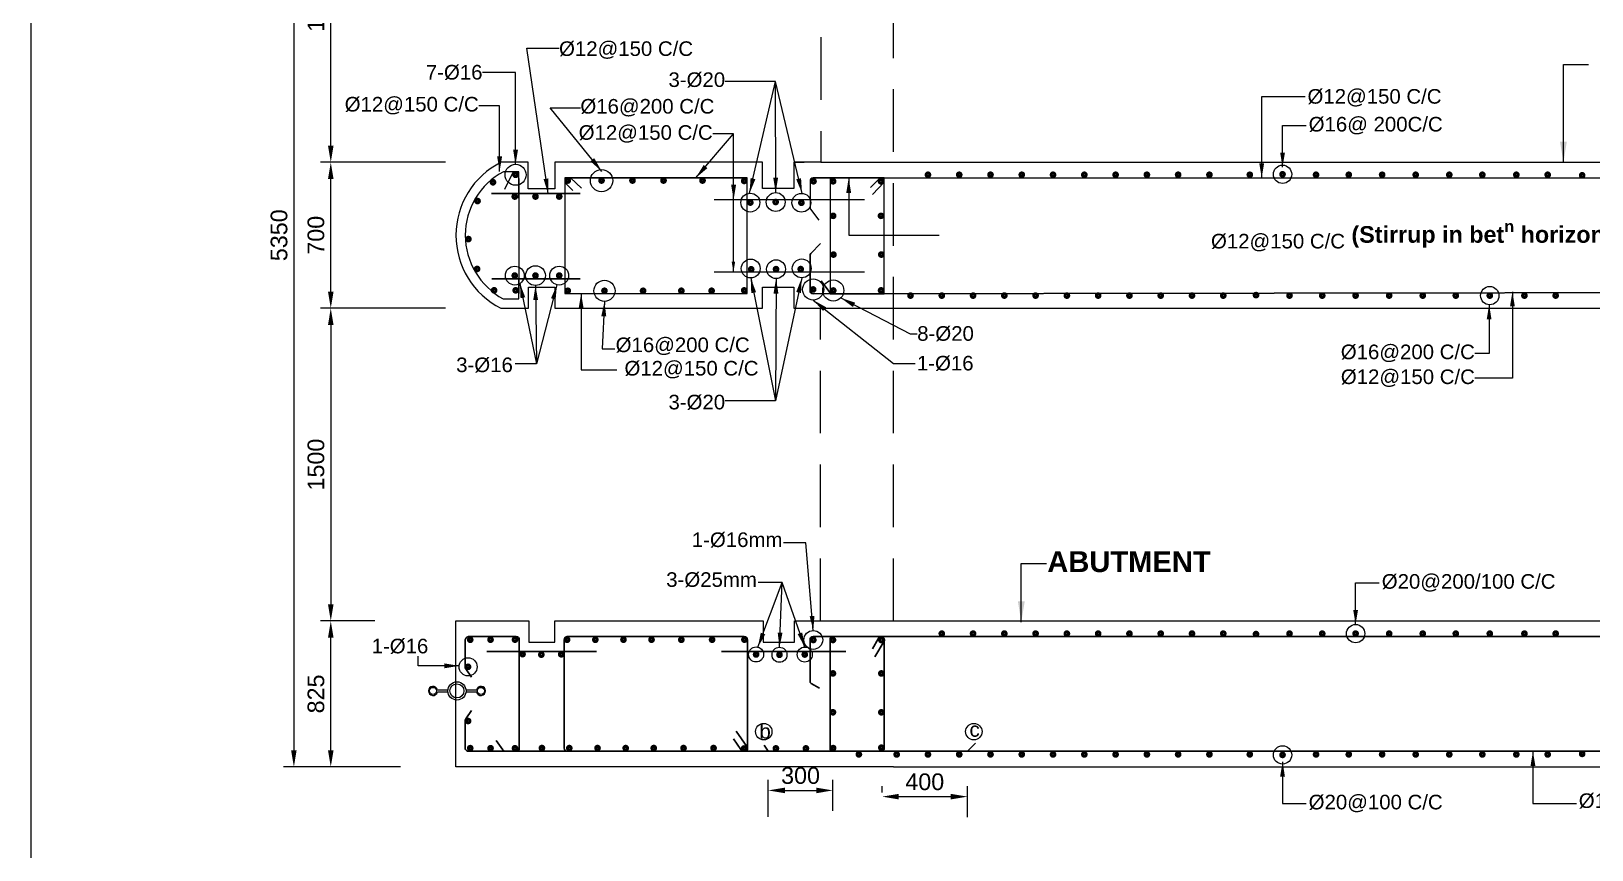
# Model space of a CAD drawing. Extents: x -358915 to 1258323, y -1667244 to -305611.
# Drawn here: x 529391 to 536876, y -1476883 to -1472957 of the extents above; entities that cross this region are included whole.
import ezdxf

# ---------------------------------------------------------------- set-up
doc = ezdxf.new("R2010")
doc.units = 0
doc.header["$LTSCALE"] = 300
doc.header["$MEASUREMENT"] = 0
doc.linetypes.add('DASHED', pattern=[0.75, 0.5, -0.25])
doc.linetypes.add('DASHED2', pattern=[9.525, 6.35, -3.175])
doc.layers.get('0').update_dxf_attribs({"linetype": 'CONTINUOUS'})
doc.layers.get('DEFPOINTS').update_dxf_attribs({"linetype": 'CONTINUOUS'})
doc.layers.add('Dim', color=7, linetype='CONTINUOUS', lineweight=9)
doc.layers.add('ROD', color=1, linetype='CONTINUOUS', lineweight=30)
for name, color, linetype in [('LINE', 7, 'CONTINUOUS'), ('Sid&HeadWall', 7, 'CONTINUOUS'), ('TEXT', 10, 'CONTINUOUS'), ('TXT', 7, 'CONTINUOUS')]:
    doc.layers.add(name, color=color, linetype=linetype)
doc.styles.add('1-2', font='arial.ttf')
doc.styles.add('Arial', font='arial.ttf')
doc.styles.add('DIM', font='isocp3.shx')
doc.styles.add('style1', font='times.ttf')
doc.styles.add('text', font='ARIALN.TTF', dxfattribs={"height": 1.6})
doc.dimstyles.new('Dim_35', dxfattribs={"dimtxt": 70, "dimasz": 70, "dimexe": 35, "dimexo": 30, "dimgap": 40, "dimtad": 1, "dimdec": 0, "dimzin": 0, "dimdsep": 46, "dimtxsty": 'DIM', "dimcen": 0.09, "dimclrd": 5, "dimclre": 5, "dimclrt": 7, "dimadec": 0, "dimazin": 0, "dimtfac": 1, "dimtdec": 0, "dimtmove": 0, "dimatfit": 3, "dimfxl": 1, "dimtolj": 1, "dimtzin": 0, "dimarcsym": 0})
doc.dimstyles.new('dim_50', dxfattribs={"dimtxt": 100, "dimasz": 100, "dimexe": 50, "dimexo": 30, "dimgap": 30, "dimtad": 1, "dimdec": 0, "dimzin": 0, "dimdsep": 46, "dimtxsty": 'DIM', "dimcen": 0.09, "dimclrd": 5, "dimclre": 5, "dimclrt": 7, "dimadec": 0, "dimazin": 0, "dimtfac": 1, "dimtdec": 0, "dimtmove": 0, "dimatfit": 3, "dimfxl": 1, "dimtolj": 1, "dimtzin": 0, "dimarcsym": 1})
doc.dimstyles.get("Standard").update_dxf_attribs({"dimtxt": 75, "dimasz": 75, "dimexe": 60, "dimexo": 60, "dimgap": 100, "dimtad": 1, "dimdec": 0, "dimzin": 0, "dimdsep": 46, "dimtxsty": 'style1', "dimcen": 0.09, "dimclrd": 5, "dimclre": 5, "dimadec": 0, "dimazin": 0, "dimtfac": 1, "dimtdec": 0, "dimtofl": 0, "dimtmove": 0, "dimatfit": 3, "dimfxl": 1, "dimtolj": 1, "dimtzin": 0, "dimarcsym": 0})

# ---------------------------------------------------------------- blocks, each defined once
blk = doc.blocks.new('*D641')
at = {"layer": 'DEFPOINTS', "color": 0, "transparency": 16777216}
for p in [(531407.2, -1474285.4), (530827.6, -1475785.4), (531008.1, -1475785.4)]:
    blk.add_point(p, dxfattribs=at)
at = {"layer": 'Dim', "color": 5, "lineweight": -2, "transparency": 16777216}
for p, q in [((531377.2, -1474285.4), (530777.6, -1474285.4)), ((530827.6, -1474365.4), (530827.6, -1475705.4)), ((530978.1, -1475785.4), (530777.6, -1475785.4))]:
    blk.add_line(p, q, dxfattribs=at)
at = {"layer": 'Dim', "color": 5, "transparency": 16777216}
for points in [[(530814.3, -1474365.4), (530841, -1474365.4), (530827.6, -1474285.4)], [(530814.3, -1475705.4), (530841, -1475705.4), (530827.6, -1475785.4)]]:
    blk.add_solid(points, dxfattribs=at)
at = {"layer": 'Dim', "color": 7, "lineweight": 18, "transparency": 16777216, "insert": (530756.8, -1475035.4), "char_height": 80, "attachment_point": 5, "rotation": 90, "style": 'Arial'}
blk.add_mtext('\\A1;1500', dxfattribs=at)
blk = doc.blocks.new('*D644')
at = {"layer": 'DEFPOINTS', "color": 0, "transparency": 16777216}
for p in [(531189.9, -1471385.4), (530650.7, -1476485.5), (531191.4, -1476485.5)]:
    blk.add_point(p, dxfattribs=at)
at = {"layer": 'Dim', "color": 5, "lineweight": -2, "transparency": 16777216}
for p, q in [((531159.9, -1471385.4), (530600.7, -1471385.4)), ((530650.7, -1471465.4), (530650.7, -1476405.5)), ((531161.4, -1476485.5), (530600.7, -1476485.5))]:
    blk.add_line(p, q, dxfattribs=at)
at = {"layer": 'Dim', "color": 5, "transparency": 16777216}
for points in [[(530637.3, -1471465.4), (530664, -1471465.4), (530650.7, -1471385.4)], [(530637.3, -1476405.5), (530664, -1476405.5), (530650.7, -1476485.5)]]:
    blk.add_solid(points, dxfattribs=at)
at = {"layer": 'Dim', "color": 7, "lineweight": 18, "transparency": 16777216, "insert": (530579.8, -1473935.4), "char_height": 80, "attachment_point": 5, "rotation": 90, "style": 'Arial'}
blk.add_mtext('\\A1;5350', dxfattribs=at)
blk = doc.blocks.new('*D649')
at = {"layer": 'DEFPOINTS', "color": 0, "transparency": 16777216}
for p in [(530827.6, -1475785.4), (531068.5, -1475785.4), (530998.3, -1476485.5)]:
    blk.add_point(p, dxfattribs=at)
at = {"layer": 'Dim', "color": 5, "lineweight": -2, "transparency": 16777216}
for p, q in [((531038.5, -1475785.4), (530777.6, -1475785.4)), ((530827.6, -1476405.5), (530827.6, -1475865.4)), ((530968.3, -1476485.5), (530777.6, -1476485.5))]:
    blk.add_line(p, q, dxfattribs=at)
at = {"layer": 'Dim', "color": 5, "transparency": 16777216}
for points in [[(530814.3, -1475865.4), (530841, -1475865.4), (530827.6, -1475785.4)], [(530814.3, -1476405.5), (530841, -1476405.5), (530827.6, -1476485.5)]]:
    blk.add_solid(points, dxfattribs=at)
at = {"layer": 'Dim', "color": 7, "lineweight": 18, "transparency": 16777216, "insert": (530756.8, -1476135.5), "char_height": 80, "attachment_point": 5, "rotation": 90, "style": 'Arial'}
blk.add_mtext('\\A1;825', dxfattribs=at)
blk = doc.blocks.new('*D657')
at = {"layer": 'DEFPOINTS', "color": 0, "transparency": 16777216}
for p in [(530827.6, -1473585.4), (531100.5, -1473585.4), (531077.4, -1474285.4)]:
    blk.add_point(p, dxfattribs=at)
at = {"layer": 'Dim', "color": 5, "lineweight": -2, "transparency": 16777216}
for p, q in [((531070.5, -1473585.4), (530777.6, -1473585.4)), ((530827.6, -1474205.4), (530827.6, -1473665.4)), ((531047.4, -1474285.4), (530777.6, -1474285.4))]:
    blk.add_line(p, q, dxfattribs=at)
at = {"layer": 'Dim', "color": 5, "transparency": 16777216}
for points in [[(530814.3, -1473665.4), (530841, -1473665.4), (530827.6, -1473585.4)], [(530814.3, -1474205.4), (530841, -1474205.4), (530827.6, -1474285.4)]]:
    blk.add_solid(points, dxfattribs=at)
at = {"layer": 'Dim', "color": 7, "lineweight": 18, "transparency": 16777216, "insert": (530756.8, -1473935.4), "char_height": 80, "attachment_point": 5, "rotation": 90, "style": 'Arial'}
blk.add_mtext('\\A1;700', dxfattribs=at)
blk = doc.blocks.new('*D658')
at = {"layer": 'DEFPOINTS', "color": 0, "transparency": 16777216}
for p in [(530827.6, -1472085.4), (531008.1, -1472085.4), (531407.2, -1473585.4)]:
    blk.add_point(p, dxfattribs=at)
at = {"layer": 'Dim', "color": 5, "lineweight": -2, "transparency": 16777216}
for p, q in [((530978.1, -1472085.4), (530777.6, -1472085.4)), ((530827.6, -1473505.4), (530827.6, -1472165.4)), ((531377.2, -1473585.4), (530777.6, -1473585.4))]:
    blk.add_line(p, q, dxfattribs=at)
at = {"layer": 'Dim', "color": 5, "transparency": 16777216}
for points in [[(530814.3, -1472165.4), (530841, -1472165.4), (530827.6, -1472085.4)], [(530814.3, -1473505.4), (530841, -1473505.4), (530827.6, -1473585.4)]]:
    blk.add_solid(points, dxfattribs=at)
at = {"layer": 'Dim', "color": 7, "lineweight": 18, "transparency": 16777216, "insert": (530756.8, -1472835.4), "char_height": 80, "attachment_point": 5, "rotation": 90, "style": 'Arial'}
blk.add_mtext('\\A1;1500', dxfattribs=at)
blk = doc.blocks.new('*D1603')
at = {"layer": 'DEFPOINTS', "color": 0, "transparency": 16777216}
for p in [(533471.9, -1476637.5), (533880.9, -1476628.1), (533880.9, -1476755.9)]:
    blk.add_point(p, dxfattribs=at)
at = {"layer": 'Dim', "color": 5, "lineweight": -2, "transparency": 16777216}
for p, q in [((533471.9, -1476607.5), (533471.9, -1476578.1)), ((533551.9, -1476628.1), (533800.9, -1476628.1)), ((533880.9, -1476725.9), (533880.9, -1476578.1))]:
    blk.add_line(p, q, dxfattribs=at)
at = {"layer": 'Dim', "color": 5, "transparency": 16777216}
for points in [[(533551.9, -1476614.8), (533551.9, -1476641.5), (533471.9, -1476628.1)], [(533800.9, -1476614.8), (533800.9, -1476641.5), (533880.9, -1476628.1)]]:
    blk.add_solid(points, dxfattribs=at)
at = {"layer": 'Dim', "color": 7, "lineweight": 18, "transparency": 16777216, "insert": (533676.4, -1476557.3), "char_height": 80, "attachment_point": 5, "style": 'Arial'}
blk.add_mtext('\\A1;400', dxfattribs=at)
blk = doc.blocks.new('*D1604')
at = {"layer": 'DEFPOINTS', "color": 0, "transparency": 16777216}
for p in [(533236.1, -1476598.3), (532925.4, -1476755.1), (533236.1, -1476726.1)]:
    blk.add_point(p, dxfattribs=at)
at = {"layer": 'Dim', "color": 5, "lineweight": -2, "transparency": 16777216}
for p, q in [((532925.4, -1476725.1), (532925.4, -1476548.3)), ((533236.1, -1476696.1), (533236.1, -1476548.3)), ((533005.4, -1476598.3), (533156.1, -1476598.3))]:
    blk.add_line(p, q, dxfattribs=at)
at = {"layer": 'Dim', "color": 5, "transparency": 16777216}
for points in [[(533005.4, -1476585), (533005.4, -1476611.7), (532925.4, -1476598.3)], [(533156.1, -1476585), (533156.1, -1476611.7), (533236.1, -1476598.3)]]:
    blk.add_solid(points, dxfattribs=at)
at = {"layer": 'Dim', "color": 7, "lineweight": 18, "transparency": 16777216, "insert": (533080.7, -1476527.4), "char_height": 80, "attachment_point": 5, "style": 'Arial'}
blk.add_mtext('\\A1;300', dxfattribs=at)

msp = doc.modelspace()

# ---------------------------------------------------------------- linework, layer by layer
at = {"lineweight": 18}
msp.add_lwpolyline([(533177.4, -1473585.4), (533048.6, -1473585.4), (533048.6, -1473711.3), (532898.6, -1473711.3), (532898.6, -1473585.4), (531901.6, -1473585.4), (531901.6, -1473712.1), (531774.9, -1473712.1), (531774.9, -1473585.4), (531644.4, -1473585.4, 0.617643), (531643.7, -1474285.4), (531775.2, -1474285.4), (531775.2, -1474184), (531901.9, -1474184), (531901.9, -1474285.4), (532898.6, -1474285.4), (532898.6, -1474184), (533048.6, -1474184), (533048.6, -1474285.4), (533176.7, -1474285.4)], format="xyb", dxfattribs=at)
for points in [[(533176.7, -1474285.4), (533176.7, -1474285.4)], [(533527.1, -1476485.5), (533527.1, -1476485.5), (531426.9, -1476485.5), (531426.9, -1475785.4), (531776.9, -1475785.4), (531776.9, -1475886.8), (531901.9, -1475886.8), (531901.9, -1475785.4), (532900.9, -1475785.4), (532900.9, -1475886.8), (533051.1, -1475886.8), (533051.1, -1475785.4), (533176.1, -1475785.4)]]:
    msp.add_lwpolyline(points, dxfattribs=at)
at = {"layer": 'Dim', "color": 5, "linetype": 'DASHED2', "lineweight": 15, "ltscale": 700}
for p, q in [((533177.5, -1473585.4), (533527.5, -1473585.4)), ((533176.7, -1474285.4), (533526.7, -1474285.4)), ((533176.1, -1475785.4), (533526.1, -1475785.4))]:
    msp.add_line(p, q, dxfattribs=at)
at = {"layer": 'Dim', "color": 7, "lineweight": 15}
for p, q in [((533527.1, -1473585.5), (539526.6, -1473585.4)), ((533527.1, -1474285.5), (539526.6, -1474285.5)), ((533527.1, -1476485.5), (539226.8, -1476485.4))]:
    msp.add_line(p, q, dxfattribs=at)
at = {"layer": 'Dim', "color": 7, "linetype": 'DASHED', "lineweight": 15, "ltscale": 2}
for points in [[(533177.1, -1472085.5), (533177.5, -1473585.4)], [(533527.1, -1475785.4), (533527.1, -1472085.5)], [(533176.1, -1475785.4), (533176.7, -1474285.4)]]:
    msp.add_lwpolyline(points, dxfattribs=at)
at = {"layer": 'Dim', "color": 7, "lineweight": 15}
msp.add_lwpolyline([(533527.1, -1475785.4), (539526.7, -1475785.5)], dxfattribs=at)
at = {"layer": 'Dim', "lineweight": 18, "ltscale": 500, "elevation": 0}
for points in [[(531339.7, -1476116.1), (531389.3, -1476116.1)], [(531339.7, -1476116.1), (531389.3, -1476116.1)], [(531339.7, -1476116.1), (531389.3, -1476116.1)], [(531339.7, -1476116.1), (531389.3, -1476116.1)], [(531339.7, -1476125.9), (531389.3, -1476125.9)], [(531339.7, -1476125.9), (531389.3, -1476125.9)], [(531339.7, -1476125.9), (531389.3, -1476125.9)], [(531339.7, -1476125.9), (531389.3, -1476125.9)], [(531476.4, -1476116.1), (531526.5, -1476116.1)], [(531476.4, -1476116.1), (531526.5, -1476116.1)], [(531476.4, -1476116.1), (531526.5, -1476116.1)], [(531476.4, -1476116.1), (531526.5, -1476116.1)], [(531476.4, -1476125.9), (531526.5, -1476125.9)], [(531476.4, -1476125.9), (531526.5, -1476125.9)], [(531476.4, -1476125.9), (531526.5, -1476125.9)], [(531476.4, -1476125.9), (531526.5, -1476125.9)]]:
    msp.add_lwpolyline(points, dxfattribs=at)
at = {"layer": 'Dim'}
for centre, radius in [((531714.1, -1473645.5), 50.4), ((532126.3, -1473673.5), 53.4), ((532839.8, -1473778.7), 45.2), ((532961.4, -1473775.9), 45.2), ((533084.8, -1473779.5), 45.2), ((531710.1, -1474128.8), 45.2), ((531809.4, -1474128.8), 47.4), ((531923.3, -1474128.8), 45.2), ((532841.6, -1474095.1), 45.2), ((532963.1, -1474098), 45.2), ((533086.5, -1474094.4), 45.2), ((532140.3, -1474201.8), 50.7), ((533141.1, -1474195.5), 50.7), ((533237.6, -1474200.3), 50.7), ((533141.9, -1475876.7), 45.2), ((532904.3, -1476316.4), 39.4), ((533911.7, -1476316.4), 39.4)]:
    msp.add_circle(centre, radius, dxfattribs=at)
at = {"layer": 'Dim', "lineweight": 15}
for centre, radius in [((535392.4, -1473642.9), 43.9), ((536386.3, -1474224.9), 43.9), ((535742.8, -1475846.1), 43.9), ((531486.2, -1476005.5), 43.5), ((535392.4, -1476427.9), 43.9)]:
    msp.add_circle(centre, radius, dxfattribs=at)
at = {"layer": 'Dim', "lineweight": 18, "ltscale": 500}
for centre, radius in [((531317.8, -1476121, 0), 17.1), ((531317.8, -1476121, 0), 17.1), ((531317.8, -1476121, 0), 17.1), ((531317.8, -1476121, 0), 17.1), ((531432.7, -1476121, 0), 43.7), ((531432.7, -1476121, 0), 43.7), ((531432.7, -1476121, 0), 43.7), ((531432.7, -1476121, 0), 43.7), ((531432.7, -1476121, 0), 33.9), ((531432.7, -1476121, 0), 33.9), ((531432.7, -1476121, 0), 33.9), ((531432.7, -1476121, 0), 33.9), ((531547.8, -1476121, 0), 17.1)]:
    msp.add_circle(centre, radius, dxfattribs=at)
for centre, start, end in [((531317.8, -1476121, 0), 12.86098, 347.13902), ((531317.8, -1476121, 0), 12.86098, 347.13902), ((531317.8, -1476121, 0), 12.86098, 347.13902), ((531317.8, -1476121, 0), 12.86098, 347.13902), ((531547.9, -1476121, 0), 192.86098, 167.13902), ((531547.9, -1476121, 0), 192.86098, 167.13902), ((531547.9, -1476121, 0), 192.86098, 167.13902), ((531547.9, -1476121, 0), 192.86098, 167.13902)]:
    msp.add_arc(centre, 22, start, end, dxfattribs=at)
at = {"layer": 'LINE', "color": 1, "lineweight": 15}
for p, q in [((531729.9, -1473630.4), (531655.3, -1473630.4)), ((531729.9, -1473757.1), (531729.9, -1473630.4)), ((531730, -1473663.7), (531730.2, -1474214.4)), ((533141.1, -1473660.4), (539773.5, -1473660.5)), ((531730.2, -1474240.4), (531730.2, -1474139)), ((531654.7, -1474240.4), (531730.2, -1474240.4))]:
    msp.add_line(p, q, dxfattribs=at)
at = {"layer": 'LINE'}
for p, q in [((533048.6, -1473585.4), (533098.8, -1473585.4)), ((531776.9, -1475886.8), (531901.9, -1475886.8))]:
    msp.add_line(p, q, dxfattribs=at)
at = {"layer": 'LINE', "lineweight": 18}
msp.add_line((531776.9, -1475785.4), (531776.9, -1475886.9), dxfattribs=at)
at = {"layer": 'LINE'}
msp.add_lwpolyline([(546264.1, -1481528.7), (529390.9, -1481528.7), (529390.9, -1469596.9), (546264.1, -1469596.9)], close=True, dxfattribs=at)
at = {"layer": 'LINE', "color": 1, "lineweight": 15}
for points in [[(531702.1, -1473630.4), (531660.7, -1473715.5)], [(531949.5, -1473660.4), (531949.5, -1473682.4), (531987.8, -1473720.1)], [(531949.5, -1473660.4), (531976.7, -1473660.4), (532030.7, -1473709.9)], [(533462, -1473660.4), (533415.8, -1473705.8)], [(533481.8, -1473681.3), (533425.3, -1473740.6)], [(533386.8, -1473764.7), (532666.4, -1473764.7), (532666.4, -1473764.7)], [(533386.8, -1474112.7), (532666.4, -1474112.7), (532666.4, -1474112.7)]]:
    msp.add_lwpolyline(points, dxfattribs=at)
for points in [[(531949.5, -1474214.3), (532824.2, -1474214.3), (532824.2, -1473660.4), (531949.5, -1473660.4)], [(533222.1, -1474215.9), (533482.2, -1474215.9), (533482.2, -1473660.4), (533222.1, -1473660.4)]]:
    msp.add_lwpolyline(points, close=True, dxfattribs=at)
msp.add_lwpolyline([(533482.2, -1473660.4), (533141.1, -1473660.4, 0.414217), (533126.1, -1473675.4), (533126.1, -1473801.9, 0.158929), (533129, -1473810.8), (533167.7, -1473863.8)], format="xyb", dxfattribs=at)
at = {"layer": 'LINE', "color": 5, "lineweight": 15}
for centre in [(532867.6, -1475946.2), (532979.7, -1475947.7), (533101, -1475946.6)]:
    msp.add_circle(centre, 35.9, dxfattribs=at)
at = {"layer": 'LINE', "color": 1, "lineweight": 15}
msp.add_arc((531819.3, -1473935.6), 346.4, 118.24958, 241.63739, dxfattribs=at)
at = {"layer": 'ROD'}
for p, q in [((531949.5, -1473660.4), (532824.2, -1473660.4)), ((532925.4, -1476410.5), (532906.3, -1476381.6)), ((533880.9, -1476410.5), (533920.2, -1476371.6))]:
    msp.add_line(p, q, dxfattribs=at)
at = {"layer": 'ROD', "const_width": 17.2}
for points in [[(531721.1, -1473647.9, 1), (531707.1, -1473643.2, 1)], [(533684.7, -1473647.6, -1), (533698.8, -1473642.9, -1)], [(533834.7, -1473647.6, -1), (533848.8, -1473642.9, -1)], [(533998.8, -1473647.6, 1), (533984.7, -1473642.9, 1)], [(534148.8, -1473647.6, 1), (534134.7, -1473642.9, 1)], [(534298.8, -1473647.6, 1), (534284.7, -1473642.9, 1)], [(534434.7, -1473647.6, -1), (534448.8, -1473642.9, -1)], [(534584.7, -1473647.6, -1), (534598.8, -1473642.9, -1)], [(534734.7, -1473647.6, -1), (534748.8, -1473642.9, -1)], [(534884.7, -1473647.6, -1), (534898.8, -1473642.9, -1)], [(535048.8, -1473647.6, 1), (535034.7, -1473642.9, 1)], [(535242.4, -1473647.6, 1), (535228.4, -1473642.9, 1)], [(535399.4, -1473645.3, 1), (535385.4, -1473640.6, 1)], [(535560.1, -1473647.6, 1), (535546.1, -1473642.9, 1)], [(535717.1, -1473647.6, 1), (535703.1, -1473642.9, 1)], [(535877.1, -1473647.6, 1), (535863.1, -1473642.9, 1)], [(536038.1, -1473647.6, 1), (536024.1, -1473642.9, 1)], [(536199.1, -1473647.6, 1), (536185.1, -1473642.9, 1)], [(536357.6, -1473647.6, 1), (536343.6, -1473642.9, 1)], [(536520.6, -1473647.6, 1), (536506.6, -1473642.9, 1)], [(536657, -1473647.6, -1), (536671.1, -1473642.9, -1)], [(536822.4, -1473650.1, -1), (536836.4, -1473645.4, -1)], [(531612.7, -1473683.6, 1), (531598.6, -1473678.9, 1)], [(531971.4, -1473675.3, 1), (531957.3, -1473670.6, 1)], [(532133.3, -1473675.3, 1), (532119.3, -1473670.6, 1)], [(532281.6, -1473675.3, 1), (532267.5, -1473670.6, 1)], [(532430.6, -1473675.3, 1), (532416.5, -1473670.6, 1)], [(532617.6, -1473675.3, 1), (532603.5, -1473670.6, 1)], [(532817.5, -1473677.1, 1), (532803.5, -1473672.4, 1)], [(533149.9, -1473678.8, 1), (533135.9, -1473674.1, 1)], [(533244, -1473678.8, 1), (533230, -1473674.1, 1)], [(533473.3, -1473678.8, 1), (533459.3, -1473674.1, 1)], [(531538.6, -1473769, -1), (531524.5, -1473773.4, -1)], [(531717.2, -1473752.1, 1), (531703.1, -1473747.4, 1)], [(531816.5, -1473752.1, 1), (531802.4, -1473747.4, 1)], [(531930.3, -1473752.1, 1), (531916.3, -1473747.4, 1)], [(532846.8, -1473781.1, 1), (532832.8, -1473776.4, 1)], [(532968.4, -1473778.2, 1), (532954.3, -1473773.5, 1)], [(533091.8, -1473781.8, 1), (533077.8, -1473777.1, 1)], [(533244.1, -1473844.6, 1), (533230.1, -1473839.9, 1)], [(533473.4, -1473844.6, 1), (533459.4, -1473839.9, 1)], [(531494.9, -1473956.1, 1), (531480.8, -1473951.6, 1)], [(533245.6, -1474030.4, 1), (533231.6, -1474025.7, 1)], [(533474.9, -1474030.4, 1), (533460.9, -1474025.7, 1)], [(531536.5, -1474099.2, 1), (531522.4, -1474094.7, 1)], [(532851, -1474101.1, 1), (532837, -1474096.4, 1)], [(532970.1, -1474100.3, 1), (532956.1, -1474095.6, 1)], [(533088.5, -1474100.1, 1), (533074.5, -1474095.4, 1)], [(531717.2, -1474131.1, 1), (531703.1, -1474126.4, 1)], [(531816.5, -1474131.1, 1), (531802.4, -1474126.4, 1)], [(531930.3, -1474131.1, 1), (531916.3, -1474126.4, 1)], [(531618.1, -1474201.9, 1), (531604.1, -1474197.2, 1)], [(531721.3, -1474201.9, 1), (531707.3, -1474197.2, 1)], [(531971.4, -1474199.4, -1), (531957.3, -1474204.1, -1)], [(532147.3, -1474199.4, -1), (532133.3, -1474204.1, -1)], [(532332.6, -1474199.4, -1), (532318.5, -1474204.1, -1)], [(532516.1, -1474199.4, -1), (532502, -1474204.1, -1)], [(532661.1, -1474199.4, -1), (532647, -1474204.1, -1)], [(532817.5, -1474197.6, -1), (532803.5, -1474202.3, -1)], [(533148.1, -1474197.8, 1), (533134.1, -1474193.1, 1)], [(533244.7, -1474202.7, 1), (533230.6, -1474198, 1)], [(533473.8, -1474202.2, 1), (533459.8, -1474197.5, 1)], [(533615.1, -1474227.2, 1), (533601.1, -1474222.5, 1)], [(533765.1, -1474227.2, 1), (533751.1, -1474222.5, 1)], [(533901.1, -1474227.2, -1), (533915.1, -1474222.5, -1)], [(534051.1, -1474227.2, -1), (534065.1, -1474222.5, -1)], [(534201.1, -1474227.2, -1), (534215.1, -1474222.5, -1)], [(534351.1, -1474227.2, -1), (534365.1, -1474222.5, -1)], [(534501.1, -1474227.2, -1), (534515.1, -1474222.5, -1)], [(534651.1, -1474227.2, -1), (534665.1, -1474222.5, -1)], [(534801.1, -1474227.2, -1), (534815.1, -1474222.5, -1)], [(534951.1, -1474227.2, -1), (534965.1, -1474222.5, -1)], [(535115.1, -1474227.2, 1), (535101.1, -1474222.5, 1)], [(535272.1, -1474224.9, 1), (535258.1, -1474220.2, 1)], [(535432.8, -1474227.2, 1), (535418.8, -1474222.5, 1)], [(535589.8, -1474227.2, 1), (535575.8, -1474222.5, 1)], [(535749.8, -1474227.2, 1), (535735.8, -1474222.5, 1)], [(535910.8, -1474227.2, 1), (535896.8, -1474222.5, 1)], [(536071.8, -1474227.2, 1), (536057.8, -1474222.5, 1)], [(536230.3, -1474227.2, 1), (536216.3, -1474222.5, 1)], [(536393.3, -1474227.2, 1), (536379.3, -1474222.5, 1)], [(536559.4, -1474227.2, 1), (536545.4, -1474222.5, 1)], [(536709.4, -1474227.2, 1), (536695.4, -1474222.5, 1)], [(531503.4, -1475878.1, 1), (531489.4, -1475873.4, 1)], [(531600.9, -1475877.8, 1), (531586.9, -1475873.1, 1)], [(531718.1, -1475877.6, 1), (531704.1, -1475872.9, 1)], [(531954, -1475877.9, -1), (531968.1, -1475873.3, -1)], [(532089.5, -1475877.9, -1), (532103.5, -1475873.3, -1)], [(532224.5, -1475877.9, -1), (532238.5, -1475873.3, -1)], [(532359.1, -1475877.9, -1), (532373.1, -1475873.3, -1)], [(532501.9, -1475877.9, -1), (532516, -1475873.3, -1)], [(532649.5, -1475877.9, -1), (532663.5, -1475873.3, -1)], [(532804.6, -1475877.5, -1), (532818.6, -1475872.9, -1)], [(533149, -1475874.4, -1), (533134.9, -1475879.1, -1)], [(533229.1, -1475874.5, 1), (533243.1, -1475879.2, 1)], [(533475.1, -1475874.5, -1), (533461.1, -1475879.2, -1)], [(533765.1, -1475843.8, -1), (533751.1, -1475848.4, -1)], [(533901.1, -1475843.8, 1), (533915.1, -1475848.4, 1)], [(534051.1, -1475843.8, 1), (534065.1, -1475848.4, 1)], [(534201.1, -1475843.8, 1), (534215.1, -1475848.4, 1)], [(534351.1, -1475843.8, 1), (534365.1, -1475848.4, 1)], [(534501.1, -1475843.8, 1), (534515.1, -1475848.4, 1)], [(534651.1, -1475843.8, 1), (534665.1, -1475848.4, 1)], [(534801.1, -1475843.8, 1), (534815.1, -1475848.4, 1)], [(534951.1, -1475843.8, 1), (534965.1, -1475848.4, 1)], [(535115.1, -1475843.8, -1), (535101.1, -1475848.4, -1)], [(535272.1, -1475846.1, -1), (535258.1, -1475850.8, -1)], [(535432.8, -1475843.8, -1), (535418.8, -1475848.4, -1)], [(535589.8, -1475843.8, -1), (535575.8, -1475848.4, -1)], [(535749.8, -1475843.8, -1), (535735.8, -1475848.4, -1)], [(535910.8, -1475843.8, -1), (535896.8, -1475848.4, -1)], [(536071.8, -1475843.8, -1), (536057.8, -1475848.4, -1)], [(536230.3, -1475843.8, -1), (536216.3, -1475848.4, -1)], [(536393.3, -1475843.8, -1), (536379.3, -1475848.4, -1)], [(536559.4, -1475843.8, -1), (536545.4, -1475848.4, -1)], [(536709.4, -1475843.8, -1), (536695.4, -1475848.4, -1)], [(531740.4, -1475942.4, 1), (531754.5, -1475947.1, 1)], [(531830.4, -1475944.8, 1), (531844.4, -1475949.5, 1)], [(531926.1, -1475943.2, 1), (531940.1, -1475947.9, 1)], [(532860.6, -1475943.9, 1), (532874.6, -1475948.6, 1)], [(532972.7, -1475945.4, 1), (532986.7, -1475950.1, 1)], [(533108, -1475944.2, -1), (533094, -1475948.9, -1)], [(531493.2, -1476007.8, 1), (531479.2, -1476003.1, 1)], [(533229.1, -1476034.7, 1), (533243.1, -1476039.4, 1)], [(533475.1, -1476034.7, -1), (533461.1, -1476039.4, -1)], [(531493.2, -1476263, -1), (531479.2, -1476267.7, -1)], [(533229.1, -1476221.2, 1), (533243.1, -1476225.9, 1)], [(533475.1, -1476221.2, -1), (533461.1, -1476225.9, -1)], [(531503.4, -1476393.2, -1), (531489.4, -1476397.9, -1)], [(531600.9, -1476393.5, -1), (531586.9, -1476398.2, -1)], [(531718.1, -1476393.8, -1), (531704.1, -1476398.5, -1)], [(531833.2, -1476397.6, -1), (531847.3, -1476392.9, -1)], [(531964.6, -1476397.6, -1), (531978.6, -1476392.9, -1)], [(532100, -1476397.6, -1), (532114, -1476392.9, -1)], [(532235, -1476397.6, -1), (532249.1, -1476392.9, -1)], [(532369.6, -1476397.6, -1), (532383.7, -1476392.9, -1)], [(532512.5, -1476397.6, -1), (532526.5, -1476392.9, -1)], [(532656.4, -1476397.6, -1), (532670.5, -1476392.9, -1)], [(532803.1, -1476399.5, -1), (532817.1, -1476394.8, -1)], [(532955.5, -1476399, -1), (532969.6, -1476394.3, -1)], [(533099.5, -1476399, -1), (533113.5, -1476394.3, -1)], [(533230, -1476393, 1), (533244, -1476397.7, 1)], [(533367.4, -1476423.3, -1), (533353.4, -1476428, -1)], [(533475.1, -1476391.1, -1), (533461.1, -1476395.8, -1)], [(533548.8, -1476423.3, -1), (533534.7, -1476428, -1)], [(533684.7, -1476423.3, 1), (533698.8, -1476428, 1)], [(533834.7, -1476423.3, 1), (533848.8, -1476428, 1)], [(533998.8, -1476423.3, -1), (533984.7, -1476428, -1)], [(534148.8, -1476423.3, -1), (534134.7, -1476428, -1)], [(534298.8, -1476423.3, -1), (534284.7, -1476428, -1)], [(534434.7, -1476423.3, 1), (534448.8, -1476428, 1)], [(534584.7, -1476423.3, 1), (534598.8, -1476428, 1)], [(534734.7, -1476423.3, 1), (534748.8, -1476428, 1)], [(534884.7, -1476423.3, 1), (534898.8, -1476428, 1)], [(535048.8, -1476423.3, -1), (535034.7, -1476428, -1)], [(535242.4, -1476423.3, -1), (535228.4, -1476428, -1)], [(535399.4, -1476425.6, -1), (535385.4, -1476430.3, -1)], [(535560.1, -1476423.3, -1), (535546.1, -1476428, -1)], [(535717.1, -1476423.3, -1), (535703.1, -1476428, -1)], [(535877.1, -1476423.3, -1), (535863.1, -1476428, -1)], [(536038.1, -1476423.3, -1), (536024.1, -1476428, -1)], [(536199.1, -1476423.3, -1), (536185.1, -1476428, -1)], [(536357.6, -1476423.3, -1), (536343.6, -1476428, -1)], [(536520.6, -1476423.3, -1), (536506.6, -1476428, -1)], [(536657, -1476423.3, 1), (536671, -1476428, 1)], [(536822.4, -1476420.8, 1), (536836.4, -1476425.5, 1)]]:
    msp.add_lwpolyline(points, format="xyb", close=True, dxfattribs=at)
at = {"layer": 'ROD'}
for points in [[(531599.2, -1473735.6), (532024.2, -1473735.6)], [(531599.5, -1474144.3), (532024.5, -1474144.3)], [(533225.6, -1474215.9), (533179.9, -1474154)], [(531576.9, -1475931.8), (532101.9, -1475931.8)], [(532700.9, -1475931.8), (533297.1, -1475931.8)], [(531491.9, -1476410.5), (539773.5, -1476410.4)]]:
    msp.add_lwpolyline(points, dxfattribs=at)
for points in [[(533176.8, -1473974.4), (533129.3, -1474022.7, 0.168566), (533126.1, -1474032), (533126.1, -1474201.2, 0.414214), (533141.1, -1474216.2), (539773.6, -1474206.9)], [(533176.8, -1473974.4), (533129.3, -1474022.7, 0.168566), (533126.1, -1474032), (533126.1, -1474201.2, 0.414214), (533141.1, -1474216.2), (539773.6, -1474206.9)], [(531502.7, -1476055.4), (531475.4, -1476015.5, -0.151211), (531471.9, -1476004.2), (531471.9, -1475880.4, -0.414214), (531491.9, -1475860.4), (531716.9, -1475860.4, -0.414204), (531731.9, -1475875.4), (531731.9, -1476395.5, -0.414214), (531716.9, -1476410.5), (531664.5, -1476410.5, -0.246445), (531652.1, -1476404), (531620.8, -1476358.6)], [(532067.7, -1476410.5), (531961.9, -1476410.5, -0.414214), (531946.9, -1476395.5), (531946.9, -1475875.4, -0.414215), (531961.9, -1475860.4), (532810.9, -1475860.4, -0.414212), (532825.9, -1475875.4), (532826.9, -1476395.5, -0.414214), (532811.9, -1476410.5), (532807, -1476410.5, -0.282553), (532793.7, -1476402.3), (532758.7, -1476350.2)], [(533171.6, -1476107.9), (533131, -1476084.9, -0.210697), (533126.1, -1476073.8), (533126.1, -1475875.4, -0.414214), (533141.1, -1475860.4), (539773.5, -1475860.5)], [(533469.8, -1475861.3), (533469.8, -1475861.3, 0.294836), (533452.5, -1475871.5), (533425.5, -1475919)], [(533469.1, -1475861.3, -0.441818), (533482.1, -1475882.7), (533436.5, -1475957.6)], [(531491.9, -1476410.5, -0.48757), (531471.9, -1476390.5), (531471.9, -1476266.7, -0.151211), (531475.4, -1476255.4), (531502.7, -1476215.5)], [(532826.9, -1476395.5), (532826.9, -1476395.5, 0.246696), (532823.7, -1476387.2), (532772.1, -1476313.6)]]:
    msp.add_lwpolyline(points, format="xyb", dxfattribs=at)
msp.add_lwpolyline([(533237.1, -1475860.4), (533467.1, -1475860.4, -0.414214), (533482.1, -1475875.4), (533482.1, -1476395.5, -0.414214), (533467.1, -1476410.5), (533237.1, -1476410.5, -0.414214), (533222.1, -1476395.5), (533222.1, -1475875.4, -0.414214)], format="xyb", close=True, dxfattribs=at)
at = {"layer": 'Sid&HeadWall'}
msp.add_line((531776.9, -1475886.8), (531901.9, -1475886.8), dxfattribs=at)

# ---------------------------------------------------------------- texts
at = {"layer": 'Dim', "char_height": 70, "attachment_point": 4, "style": 'Arial'}
for s, insert in [('b', (532883.6, -1476315.3)), ('c', (533891, -1476306.4))]:
    msp.add_mtext(s, dxfattribs=dict(at, insert=insert))
at = {"layer": 'TEXT', "color": 2, "lineweight": 18, "insert": (534264.1, -1475501.7), "char_height": 100, "width": 1116.006, "attachment_point": 4, "style": 'text'}
msp.add_mtext('{\\fArial|b1|i0|c0|p34;\\C7;ABUTMENT}', dxfattribs=at)
at = {"layer": 'TXT', "color": 0, "char_height": 70, "style": 'Arial'}
for s, insert, width, attachment_point in [('%%C12@150 C/C', (531922.4, -1473047.3), 851.77, 4), ('3-%%C20', (532719, -1473190.4), 303.024, 6), ('%%C12@150 C/C', (535512.1, -1473276.2), 1245.06, 4), ('\\pxql;%%C12@150 C/C{\\H1.1429x; \\A1;\\fArial|b1|i0|c0|p34;(Stirrup in bet\\H0.7x;\\Sn^ ;\\H1.4286x; horizontal bar of Pier)}', (538899.9, -1473943.5), 3850.689, 6), ('%%C16@200 C/C', (532193.9, -1474468), 741.083, 4), ('%%C16@200 C/C', (536314.5, -1474501.8), 1096.518, 6), ('3-%%C16', (531700.9, -1474558.3), 307.354, 6), ('%%C12@150 C/C', (532236.3, -1474580.2), 640.121, 4), ('3-%%C20', (532719, -1474736.9), 307.354, 6), ('3-%%C25mm', (532871.2, -1475588.2), 577.161, 6), ('%%C12@150 C/C', (536813.1, -1476654.5), 797.348, 4)]:
    msp.add_mtext(s, dxfattribs=dict(at, insert=insert, width=width, attachment_point=attachment_point))
for s, insert, attachment_point in [('7-%%C16', (531555.4, -1473154.7), 6), ('%%C12@150 C/C', (531537.1, -1473313.8), 6), ('%%C16@200 C/C', (532024.7, -1473323.8), 4), ('%%C12@150 C/C', (532659.4, -1473449.4), 6), ('%%C16@ 200C/C', (535517.7, -1473409.7), 4), ('8-%%C20', (533640.2, -1474407.8), 4), ('1-%%C16', (533638.8, -1474550.2), 4), ('%%C12@150 C/C', (536314.7, -1474621.1), 6), ('1-%%C16mm', (532993.8, -1475397.1), 6), ('%%C20@200/100 C/C', (535868.3, -1475602.8), 4), ('1-%%C16', (531023.6, -1475907.1), 4), ('%%C20@100 C/C', (535517.7, -1476661.2), 4)]:
    msp.add_mtext(s, dxfattribs=dict(at, insert=insert, attachment_point=attachment_point))

# ---------------------------------------------------------------- dimensions: what is measured, and where the dimension line sits
at = {"layer": 'Dim', "lineweight": 18}
for base, p1, p2, angle, text, picture, middle in [((530650.7, -1476485.5), (531189.9, -1471385.4), (531191.4, -1476485.5), 90, '5350', '*D644', (530579.8, -1473935.4)), ((530827.6, -1473585.4), (531077.4, -1474285.4), (531100.5, -1473585.4), 270, '700', '*D657', (530756.8, -1473935.4)), ((530827.6, -1475785.4), (530998.3, -1476485.5), (531068.5, -1475785.4), 270, '825', '*D649', (530756.8, -1476135.5))]:
    dim = msp.add_linear_dim(base=base, p1=p1, p2=p2, angle=angle, text=text, dimstyle='dim_50', override={"dimtxt": 80, "dimasz": 80, "dimtxsty": 'Arial'}, dxfattribs=at)
    dim.commit()
    dim.dimension.update_dxf_attribs({"geometry": picture, "text_midpoint": middle})
for base, p1, p2, angle, picture, middle in [((530827.6, -1472085.4), (531407.2, -1473585.4), (531008.1, -1472085.4), 270, '*D658', (530756.8, -1472835.4)), ((530827.6, -1475785.4), (531407.2, -1474285.4), (531008.1, -1475785.4), 90, '*D641', (530756.8, -1475035.4))]:
    dim = msp.add_linear_dim(base=base, p1=p1, p2=p2, angle=angle, dimstyle='dim_50', override={"dimtxt": 80, "dimasz": 80, "dimtxsty": 'Arial'}, dxfattribs=at)
    dim.commit()
    dim.dimension.update_dxf_attribs({"geometry": picture, "text_midpoint": middle})
for base, p1, p2, text, picture, middle in [((533236.1, -1476598.3), (532925.4, -1476755.1), (533236.1, -1476726.1), '300', '*D1604', (533080.7, -1476527.4)), ((533880.9, -1476628.1), (533471.9, -1476637.5), (533880.9, -1476755.9), '400', '*D1603', (533676.4, -1476557.3))]:
    dim = msp.add_linear_dim(base=base, p1=p1, p2=p2, text=text, dimstyle='dim_50', override={"dimtxt": 80, "dimasz": 80, "dimtxsty": 'Arial'}, dxfattribs=at)
    dim.commit()
    dim.dimension.update_dxf_attribs({"geometry": picture, "text_midpoint": middle})

# ---------------------------------------------------------------- leaders
at = {"layer": 'Dim'}
for points in [[(531870.2, -1473735.6), (531767.8, -1473037.5), (531922.4, -1473037.5)], [(531713.8, -1473596.2), (531713.8, -1473154.7), (531555.4, -1473154.7)], [(532961.4, -1473730.7), (532961.1, -1473197.2), (532719, -1473197.2)], [(532836.3, -1473733.7), (532961.1, -1473197.2)], [(533088.1, -1473734.3), (532961.1, -1473197.2), (532881.6, -1473197.2)], [(531637.4, -1473629.4), (531637.4, -1473313.8), (531537.1, -1473313.8)], [(532127.4, -1473629), (531879.8, -1473323.8), (532024.7, -1473323.8)], [(532578.1, -1473660.4), (532759.7, -1473449.4), (532659.4, -1473449.4)], [(532759.7, -1473765.1), (532759.7, -1473449.4), (532659.4, -1473449.4)], [(533311.6, -1473660.4), (533311.6, -1473934.8), (533745.8, -1473934.8)], [(532963.1, -1474143.1), (532961.1, -1474730.2), (532719, -1474730.2)], [(532841.6, -1474140.3), (532961.1, -1474730.2)], [(533086.5, -1474139.6), (532961.1, -1474730.2), (532881.6, -1474730.2)], [(532028.4, -1474214.3), (532028.4, -1474580.2), (532199.3, -1474580.2)], [(533273.7, -1474236.1), (533605.9, -1474407.8), (533640.2, -1474407.8)], [(532140.3, -1474252.5), (532129.9, -1474480.4), (532189.3, -1474480.4)]]:
    msp.add_leader(points, dimstyle='Standard', override={"dimtxt": 96, "dimasz": 72}, dxfattribs=at)
at = {"layer": 'Dim', "lineweight": 18}
for points in [[(536739.5, -1473585.9), (536739.5, -1473116.2), (536860.3, -1473116.2)], [(536739.5, -1473585.9), (536739.5, -1473116.2), (536860.3, -1473116.2)], [(534139.4, -1475790.8), (534139.4, -1475509.9), (534260.2, -1475509.9)]]:
    msp.add_leader(points, dimstyle='dim_50', dxfattribs=at)
at = {"layer": 'Dim'}
for points in [[(535292.4, -1473660.5), (535292.4, -1473270.4), (535501.2, -1473270.4)], [(531735, -1474166.5), (531813.9, -1474552.8), (531711.4, -1474552.8)], [(531912.6, -1474172.7), (531813.9, -1474552.8), (531711.4, -1474552.8)], [(531809.4, -1474176.1), (531813.9, -1474552.8), (531711.4, -1474552.8)], [(536494.9, -1474206.6), (536494.9, -1474621.1), (536314.7, -1474621.1)], [(533141.1, -1474246.2), (533527.1, -1474550.2), (533629.7, -1474550.2)], [(536383.1, -1474268.6), (536383.1, -1474501.8), (536314.5, -1474501.8)], [(533141.9, -1475831.5), (533105.7, -1475410.4), (532999.7, -1475410.4)], [(532876.1, -1475911.4), (532992.5, -1475601.4), (532877.1, -1475601.4)], [(532979.7, -1475911.9), (532992.5, -1475601.4)], [(533101, -1475910.7), (532992.5, -1475601.4)], [(531443, -1476000.7), (531246.6, -1476000.7), (531246.6, -1475954.4)], [(536593.4, -1476410.4), (536593.4, -1476660.3), (536802.2, -1476660.3)]]:
    msp.add_leader(points, dimstyle='Dim_35', dxfattribs=at)
at = {"layer": 'Dim', "ltscale": 500}
for points in [[(535392.4, -1473609), (535392.4, -1473409.7), (535505.2, -1473409.7)], [(535742.9, -1475802.2), (535742.9, -1475602.8), (535855.8, -1475602.8)], [(535392.4, -1476461.8), (535392.4, -1476661.2), (535505.2, -1476661.2)]]:
    msp.add_leader(points, dimstyle='Dim_35', dxfattribs=at)
at = {"layer": 'Dim', "color": 5, "lineweight": 15}
msp.add_leader([(532758.7, -1474112.7), (532759.7, -1473449.4)], dimstyle='Standard', override={"dimtxt": 6, "dimasz": 50, "dimexe": 2, "dimexo": 2, "dimgap": 0.5, "dimrnd": 0, "dimtxsty": '1-2', "dimcen": -1, "dimdle": 2, "dimclrd": 256, "dimclre": 256, "dimtfac": 0.6, "dimfxl": 4, "dimfrac": 1, "dimtzin": 0, "dimlwd": 0, "dimlwe": 0}, dxfattribs=at)

doc.saveas('drawing.dxf')
